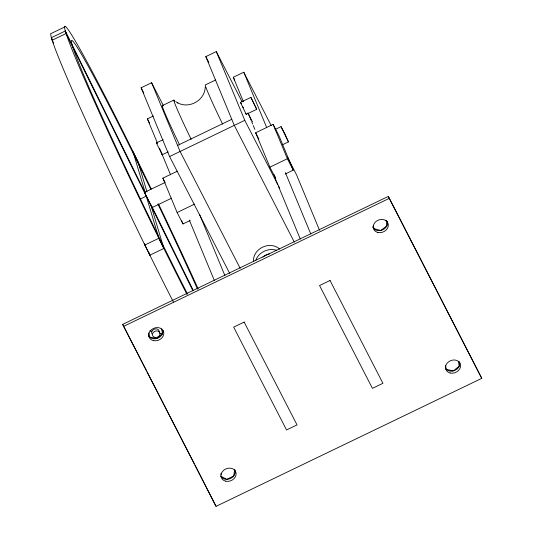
<?xml version="1.0" encoding="UTF-8"?>
<svg xmlns="http://www.w3.org/2000/svg" width="533" height="533" viewBox="0 0 533 533"><rect width="100%" height="100%" fill="white"/><g stroke="black" fill="none" stroke-linecap="round" stroke-linejoin="round"><path stroke-width="0.8" d="M205.212 87.192C204.925 100.444 188.802 109.365 177.396 102.662L177.922 102.969L176.05 101.83M220.922 474.623L221.135 473.151M148.421 335.537A7.768 6.416 -22.5 0 0 149.42 336.903L150.826 337.942A7.768 6.416 -22.5 0 0 156.442 338.562L158.348 337.882A7.768 6.416 -22.5 0 0 162.432 333.831L162.938 332.112A7.768 6.416 -22.5 0 0 162.925 330.393M65.379 26.65L51.395 33.386A192.406 7.375 64.3 0 0 144.709 244.714L144.856 245.007A192.26 7.369 64.3 0 0 173.412 302.011M53.573 43.253L51.341 37.71L65.326 30.974L145.149 192.853M52.101 40.268L66.085 33.532L65.326 30.974M229.663 273.322L169.594 156.535L141.118 87.792L151.612 82.735L163.391 105.647M294.343 242.155L234.28 125.375L205.805 56.625L216.291 51.574L242.169 101.89M162.199 105.701L173.751 100.137M215.645 79.95L205.218 84.974A37.723 1.446 64.3 0 0 222.621 124.156M243.448 101.81L233.287 77.272L243.774 72.222L271.164 125.482M157.561 143.41L147.401 118.879L153.397 115.987M168.208 151.932L162.185 154.723L156.875 143.917L156.495 142.844L163.151 139.633M240.41 102.416L250.896 97.366L256.693 109.305L246.199 114.355L240.51 102.476M177.576 145.416L231.768 119.312M169.594 156.535L244.767 120.325L216.291 51.574M274.182 174.764L275.761 178.582L269.885 167.162L255.647 132.784L273.129 124.362L279.006 135.788L293.243 170.16L285.228 174.024M190.274 220.435L182.992 223.947L177.116 212.52L162.878 178.149L177.449 171.126M171.566 198.203L152.092 207.584L145.163 193.692L144.676 192.313L164.904 182.566M275.041 129.512L281.031 126.621L284.755 133.55L288.44 141.891L282.45 144.783M140.392 198.996L146.275 196.157L66.085 33.532M269.885 167.162L287.367 158.734L273.129 124.362M177.116 212.52L194.598 204.099M150.799 204.679L163.851 248.438L149.866 255.174L144.856 245.007L158.841 238.271L146.275 196.157M122.663 324.39L388.377 196.377L481.765 378.337L216.045 506.35L122.663 324.39L146.275 370.302M123.503 326.409L389.217 198.396L388.377 196.377M149.846 330.86L151.898 331.339M159.607 333.158L162.432 333.831M372.96 226.598L373.8 228.617L380.742 230.449L386.858 225.839L386.139 220.249M220.709 476.096L226.752 479.36L233.74 475.989L234.693 469.36A7.768 6.416 -22.5 0 1 230.942 478.288A7.768 6.416 -22.5 0 1 220.995 476.582M256.693 109.305L250.896 97.366M288.44 141.891L281.031 126.621M156.495 142.844L156.895 143.364M144.676 192.313L145.183 192.979M145.049 192.813L144.823 192.54L145.123 193.532M372.927 227.378L373.919 228.744A7.768 6.416 -22.5 0 0 378.963 230.642L380.942 230.403A7.768 6.416 -22.5 0 0 385.959 227.271L386.938 225.666A7.768 6.416 -22.5 0 0 387.138 221.155M145.855 195.258L152.191 207.877L151.898 206.877M240.803 102.936L241.269 103.775M389.217 198.396L481.765 378.337M287.527 157.288L296.654 175.044L319.52 230.243M287.367 158.734L293.243 170.16M233.287 77.272L234.8 80.223M247.872 112.983L252.435 121.857M255.647 132.784L258.951 139.213M244.767 120.325L279.738 188.322M205.805 56.625L208.849 62.548M240.15 268.266L180.087 151.485L151.612 82.735M141.118 87.792L143.783 92.962M147.401 118.879L149.666 123.283M162.878 178.149L165.083 182.433M147.035 371.781L194.259 463.603M195.025 465.082L216.045 506.35M187.01 294.509A192.26 7.369 64.3 0 1 158.841 238.278L158.694 237.971A192.406 7.375 64.3 0 1 64.666 28.256A192.406 7.375 64.3 0 1 151.312 189.035M242.568 106.307L243.321 107.833M151.792 206.338L193.352 290.605M151.492 206.771L192.959 290.865M158.841 238.271L163.851 248.438M51.341 37.71L52.074 39.202M159.407 148.261L160.16 149.82M243.774 72.222L266.64 127.42M285.375 172.659L310.786 233.994M248.211 113.309L251.07 120.211M251.703 121.744L252.655 124.042M253.295 125.575L254.881 129.412M275.208 178.475L277.746 184.611M278.379 186.144L300.292 239.05M199.495 214.259L224.899 275.594M160.42 150.313L170.587 174.844M189.322 220.082L214.413 280.651M181.726 220.889L182.992 223.947M245.82 113.276L246.199 114.355M161.912 153.704L162.292 154.783M147.001 191.947L137.987 161.719L132.97 151.552L145.276 192.806M149.16 252.795L149.866 255.174M144.383 243.421L144.856 245.007M151.965 207.144L152.092 207.584M161.599 328.934L162.498 333.685L156.609 338.522L149.526 337.003L148.78 333.052M458.46 361.434L459.226 366.224L453.237 370.955L446.214 369.302L445.568 365.305M373.386 225.392L373.8 228.617M459.426 361.707A7.768 6.416 -22.5 0 1 454.836 370.422A7.768 6.416 -22.5 0 1 445.215 367.937M262.882 257.119A9.927 8.202 -22.5 0 1 269.718 253.821M255.813 260.337A14.884 12.292 -22.5 0 1 276.634 250.31M253.695 261.57A14.884 12.292 -22.5 0 1 262.463 247.225A14.884 12.292 -22.5 0 1 279.578 249.098M151.918 333.858A3.884 3.211 -22.5 0 1 154.896 328.974A3.884 3.211 -22.5 0 1 159.174 332.139M187.503 293.903A176.769 6.776 64.3 0 1 177.296 273.902L157.095 233.361L157.808 234.78A176.769 6.776 64.3 0 1 71.475 42.247A176.769 6.776 64.3 0 1 150.719 189.195M157.895 204.079A176.769 6.776 64.3 0 1 197.503 289.119M158.474 203.906A192.406 7.375 64.3 0 1 198.256 289.053M179.601 144.883A37.723 1.446 64.3 0 1 162.785 106.04M191.154 139.32A37.723 1.446 64.3 0 1 175.037 101.51M330.04 280.485L319.553 285.535L372.434 388.357L382.921 383.307L330.04 280.485M244.154 322.085L233.667 327.142L286.547 429.964L297.041 424.908L244.154 322.085M225.672 481.172A7.768 6.416 -22.5 0 0 236.052 472.971A7.768 6.416 -22.5 0 0 223.893 470.106A7.768 6.416 -22.5 0 0 225.672 481.172M153.384 340.614A7.768 6.416 -22.5 0 0 163.764 332.419A7.768 6.416 -22.5 0 0 151.605 329.547A7.768 6.416 -22.5 0 0 153.384 340.614M377.884 232.455A7.768 6.416 -22.5 0 0 388.271 224.26A7.768 6.416 -22.5 0 0 376.105 221.388A7.768 6.416 -22.5 0 0 377.884 232.455M450.178 373.013A7.768 6.416 -22.5 0 0 460.559 364.812A7.768 6.416 -22.5 0 0 448.4 361.94A7.768 6.416 -22.5 0 0 450.178 373.013M154.817 337.402A3.884 3.211 -22.5 0 0 160.007 333.305A3.884 3.211 -22.5 0 0 153.924 331.872A3.884 3.211 -22.5 0 0 154.817 337.402"/></g></svg>
